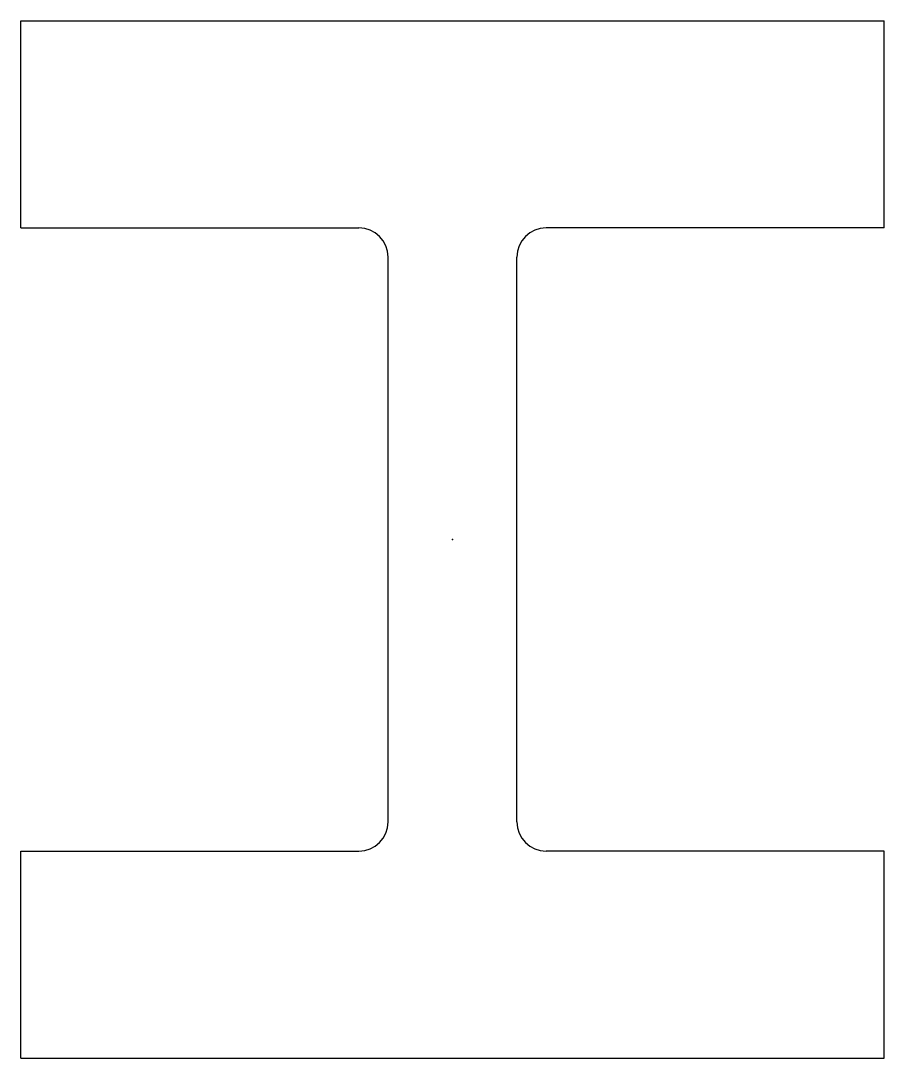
# Model space of a CAD drawing. Header units: millimetres. Extents: x -221 to 221, y -266 to 266.
import ezdxf

# ---------------------------------------------------------------- set-up
doc = ezdxf.new("R2010")
doc.units = ezdxf.units.MM
doc.layers.add('Profile', color=7, linetype='Continuous')

msp = doc.modelspace()

# ---------------------------------------------------------------- linework, layer by layer
at = {"layer": 'Profile'}
for p, q in [((-221, 265.5), (221, 265.5)), ((-221, 159.5), (-221, 265.5)), ((221, 159.5), (221, 265.5)), ((-221, 159.5), (-47.95, 159.5)), ((221, 159.5), (47.95, 159.5)), ((-32.95, -144.5), (-32.95, 144.5)), ((32.95, -144.5), (32.95, 144.5)), ((-221, -265.5), (-221, -159.5)), ((-221, -159.5), (-47.95, -159.5)), ((221, -159.5), (47.95, -159.5)), ((221, -265.5), (221, -159.5)), ((-221, -265.5), (221, -265.5))]:
    msp.add_line(p, q, dxfattribs=at)
for centre, start, end in [((-47.95, 144.5), 0, 90), ((47.95, 144.5), 90, 180), ((-47.95, -144.5), 270, 0), ((47.95, -144.5), 180, 270)]:
    msp.add_arc(centre, 15, start, end, dxfattribs=at)
msp.add_point((0, 0), dxfattribs=at)

doc.saveas('drawing.dxf')
